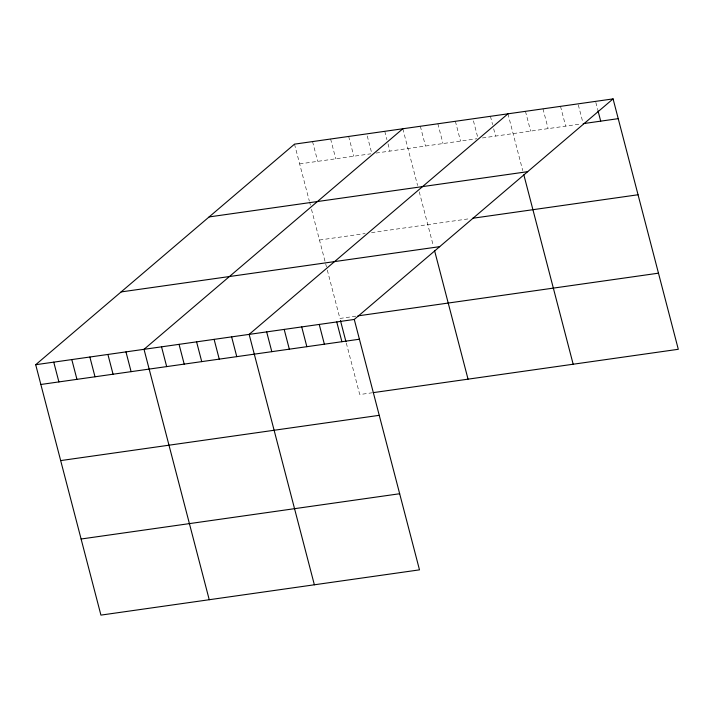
<?xml version="1.0" encoding="UTF-8"?>
<svg xmlns="http://www.w3.org/2000/svg" width="714" height="714" viewBox="0 0 714 714"><rect width="100%" height="100%" fill="white"/><g stroke="black" fill="none" stroke-linecap="round" stroke-linejoin="round"><path stroke-width="0.54" stroke-dasharray="3.57 2.68" d="M299.657 163.917L370.798 153.813M376.108 153.055L476.961 138.73M482.432 137.954L580.991 123.95M319.479 240.029L365.14 233.54M371.512 232.63L470.499 218.573M355.831 316.177L339.909 318.444L326.735 267.884M372.476 392.736L359.731 394.547L346.236 342.756M595.824 102.414L597.725 109.697M578.304 104.904L582.91 122.594M560.508 106.359L565.658 126.128M542.988 108.84L548.138 128.618M525.468 111.33L530.618 131.108M507.949 113.821L522.737 170.592M490.429 116.311L492.598 124.638M493.677 128.797L495.578 136.079M473.444 120.88L477.782 137.534M455.38 121.291L460.53 141.06M437.861 123.781L443.01 143.55M420.341 126.271L425.49 146.04M402.821 128.761L417.61 185.524M419.261 191.87L433.434 246.303M384.766 131.322L386.934 139.649M388.014 143.809L389.915 151.091M367.255 135.972L371.86 153.662M348.664 136.454L353.814 156.223M330.609 139.016L335.758 158.785M312.553 141.586L317.703 161.355M294.507 144.148L309.287 200.92M309.564 201.973L310.394 205.141M311.491 209.372L326.468 266.858"/><path stroke-width="1.07" d="M613.076 98.889L354.269 319.453L419.493 569.852L100.924 615.111L35.7 364.711L294.507 144.148L613.076 98.889L678.3 349.289L373.538 392.593M402.821 128.761L144.014 349.324L209.238 599.724M507.949 113.821L249.141 334.384L314.365 584.784M583.186 123.638L618.226 118.658M209.095 216.931L527.673 171.672M472.695 218.261L638.048 194.761M121.103 291.928L439.672 246.66M357.955 315.874L658.478 273.176M35.7 364.711L354.269 319.453M40.85 384.48L359.419 339.221M60.672 460.592L379.241 415.325M81.101 539.008L399.67 493.74M597.993 110.741L600.706 121.148M523.835 174.823L573.172 364.229M434.514 250.436L468.045 379.161M340.453 320.559L345.96 341.694M336.749 321.943L341.899 341.711M319.229 324.433L324.379 344.202M301.71 326.914L306.859 346.692M284.181 329.404L289.331 349.182M266.661 331.894L271.811 351.663M231.622 336.874L236.771 356.643M214.102 339.364L219.252 359.133M196.582 341.854L201.732 361.623M179.053 344.344L184.203 364.113M161.534 346.834L166.683 366.603M125.959 351.886L131.108 371.655M107.912 354.456L113.062 374.225M89.857 357.018L95.007 376.787M71.802 359.579L76.951 379.348M53.755 362.15L58.905 381.919"/></g></svg>
